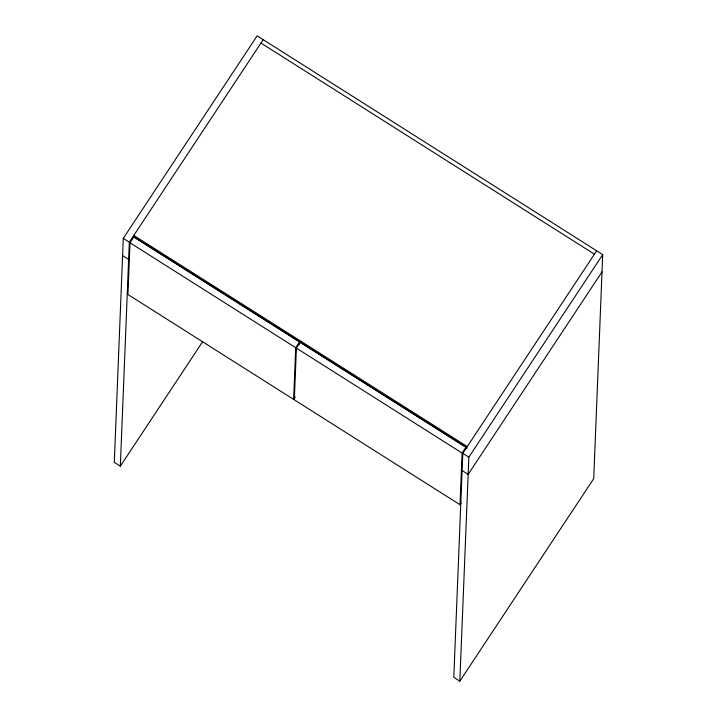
<?xml version="1.0" encoding="UTF-8"?>
<svg xmlns="http://www.w3.org/2000/svg" width="717" height="717" viewBox="0 0 717 717"><rect width="100%" height="100%" fill="white"/><g stroke="black" fill="none" stroke-linecap="round" stroke-linejoin="round"><path stroke-width="1.08" d="M596.669 250.807L462.797 453.314L453.798 677.323L459.848 681.15L593.721 478.642L602.71 254.634L257.152 35.85L123.279 238.358L114.29 462.366L120.331 466.193L202.382 342.072M120.331 466.193L129.329 242.185L263.202 39.677M299.527 343.999L299.616 341.794L133.918 236.888L130.01 242.794L127.94 294.49L293.638 399.396L295.305 396.868M293.638 399.396L295.709 347.709L299.616 341.794M465.916 449.344L466.005 447.139L300.306 342.233L296.399 348.139L294.328 399.835L460.018 504.741L461.139 503.056M460.018 504.741L462.098 453.045L466.005 447.139M459.848 681.15L468.846 457.141L602.71 254.634M602.02 271.868L468.156 474.376L462.107 470.549M260.97 43.056L594.438 254.185M467.26 446.566L133.792 235.436L133.729 236.942L467.197 448.071M123.279 238.358L129.329 242.185M462.797 453.314L468.846 457.141M130.01 242.794L295.709 347.709M296.399 348.139L462.098 453.045M122.589 255.593L128.639 259.42"/></g></svg>
